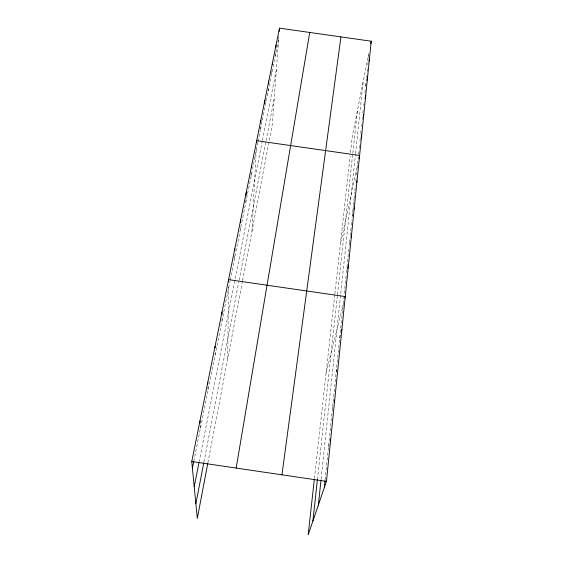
<?xml version="1.0" encoding="UTF-8"?>
<svg xmlns="http://www.w3.org/2000/svg" width="563" height="563" viewBox="0 0 563 563"><rect width="100%" height="100%" fill="white"/><g stroke="black" fill="none" stroke-linecap="round" stroke-linejoin="round"><path stroke-width="0.42" stroke-dasharray="2.81 2.11" d="M227.726 358.61L228.508 286.215M234.581 258.304L234.637 255.75M240.387 229.437L240.436 227.691M245.904 201.983L245.996 199.52M251.154 175.832L251.351 171.652M251.978 231.217L256.341 147.499M260.38 128.681L260.479 126.957M268.115 90.84L268.234 89.088M271.732 73.443L271.901 71.001M275.272 55.843L275.448 53.379M278.615 39.727L272.302 124.451L242.569 280.634M278.685 38.861L278.868 36.391M325.104 479.831L343.852 297.63M344.289 293.344L346.231 274.498M346.407 272.774L346.942 267.601M347.026 266.735L349.067 246.918M349.785 239.965L349.243 245.194L349.841 242.639M350.228 235.608L351.213 226.03M351.305 225.158L351.84 219.929M352.551 213.039L352.114 217.318L352.656 214.918M352.642 212.181L353.254 206.185M353.346 205.333L353.958 199.337M354.05 198.479L354.669 192.49M354.845 190.773L355.38 185.537M355.83 181.173L356.097 178.555M356.456 175.065L356.815 171.574M357.174 168.084L357.449 165.466L340.383 244.011M357.625 163.727L358.251 157.661M358.603 154.192L358.87 151.595M359.229 148.125L359.588 144.656M359.947 141.172L360.299 137.696M360.749 133.347L361.017 130.736M361.467 126.386L361.643 124.648M362.164 119.623L362.417 117.111M362.846 112.924L363.107 110.411M363.628 105.394L363.797 103.705M364.923 92.747L365.274 89.376M365.619 85.998L365.971 82.592M366.492 77.49L366.668 75.787M367.111 71.536L367.372 68.982M367.815 64.675L368.082 62.085M368.526 57.778L368.786 55.195M321.093 479.148L355.443 154.593M355.534 153.741L363.142 81.846M317.398 479.577L337.279 296.286M337.469 294.583L352.719 153.973M352.811 153.122L357.449 110.376M314.428 478.423L334.753 294.899M334.844 294.041L350.144 155.923M350.517 152.503L352.354 135.936L368.8 53.457M207.909 462.723L242.407 281.486M203.94 461.977L238.754 281.972M239.078 280.29L265.919 141.503M266.081 140.659L274.237 98.462M199.084 462.04L262.267 141.207M262.435 140.363L276.398 69.46M193.778 461.357L230.007 281.085M230.176 280.247L257.882 142.362M258.051 141.503L260.289 130.405M260.458 129.546L276.806 48.2M276.975 47.348L278.509 39.706M365.697 86.048L366.02 84.45M326.104 372.995L343.458 303.746M339.714 337.856L340.587 334.499M336.181 372.178L337.054 368.99M332.451 408.464L332.93 406.803M328.496 446.888L329.454 443.813M200.315 425.635L200.47 428.063M207.937 386.76L208.071 390.236M215.221 352.846L215.249 354.507M222.033 318.095L222.04 320.706"/><path stroke-width="0.84" d="M228.557 281.275L228.578 279.628L345.253 296.581L344.852 298.172M234.75 250.648L234.785 248.945M240.598 222.441L240.683 219.816M246.158 195.417L246.284 192.138M251.541 167.471L251.619 165.796M256.608 142.397L256.7 140.694L359.616 155.479L358.891 158.808M260.725 122.657L260.873 120.074M264.673 103.733L264.884 100.256M268.572 83.824L268.741 81.199M272.344 64.478L272.457 62.852M275.856 47.644L276.032 45.181M279.234 31.444L279.48 28.15L371.242 41.212L326.441 481.379L308.179 534.85L314.33 479.289M324.302 487.635L325.02 480.703M318.348 505.081L321.001 480.014M312.901 521.028L317.398 479.577M281.95 474.82L340.939 36.898M236.157 468.071L309.741 32.457M207.747 463.581L197.303 518.439L191.758 461.526L279.48 28.15M195.868 503.723L203.778 462.828M194.214 486.749L198.915 462.892M370.757 43.647L371.242 41.212M192.405 468.184L193.778 461.357M368.997 60.924L369.483 58.503M366.844 80.446L367.66 76.441M365.049 98.511L365.76 95.07M363.438 116.126L363.789 114.423M361.207 137.069L361.742 134.543M356.653 182.602L357.019 180.969M353.93 209.316L354.296 207.719M351.038 237.537L351.439 235.834M347.624 268.713L348.427 265.412M341.467 331.143L341.903 329.468M334.14 402.651L334.626 400.99M330.178 441.512L330.657 439.977M191.758 461.526L326.441 481.379M200.006 420.779L200.161 423.207M207.768 382.411L207.838 384.149M215.101 346.21L215.129 347.871M222.019 312.008L222.026 314.611"/></g></svg>
